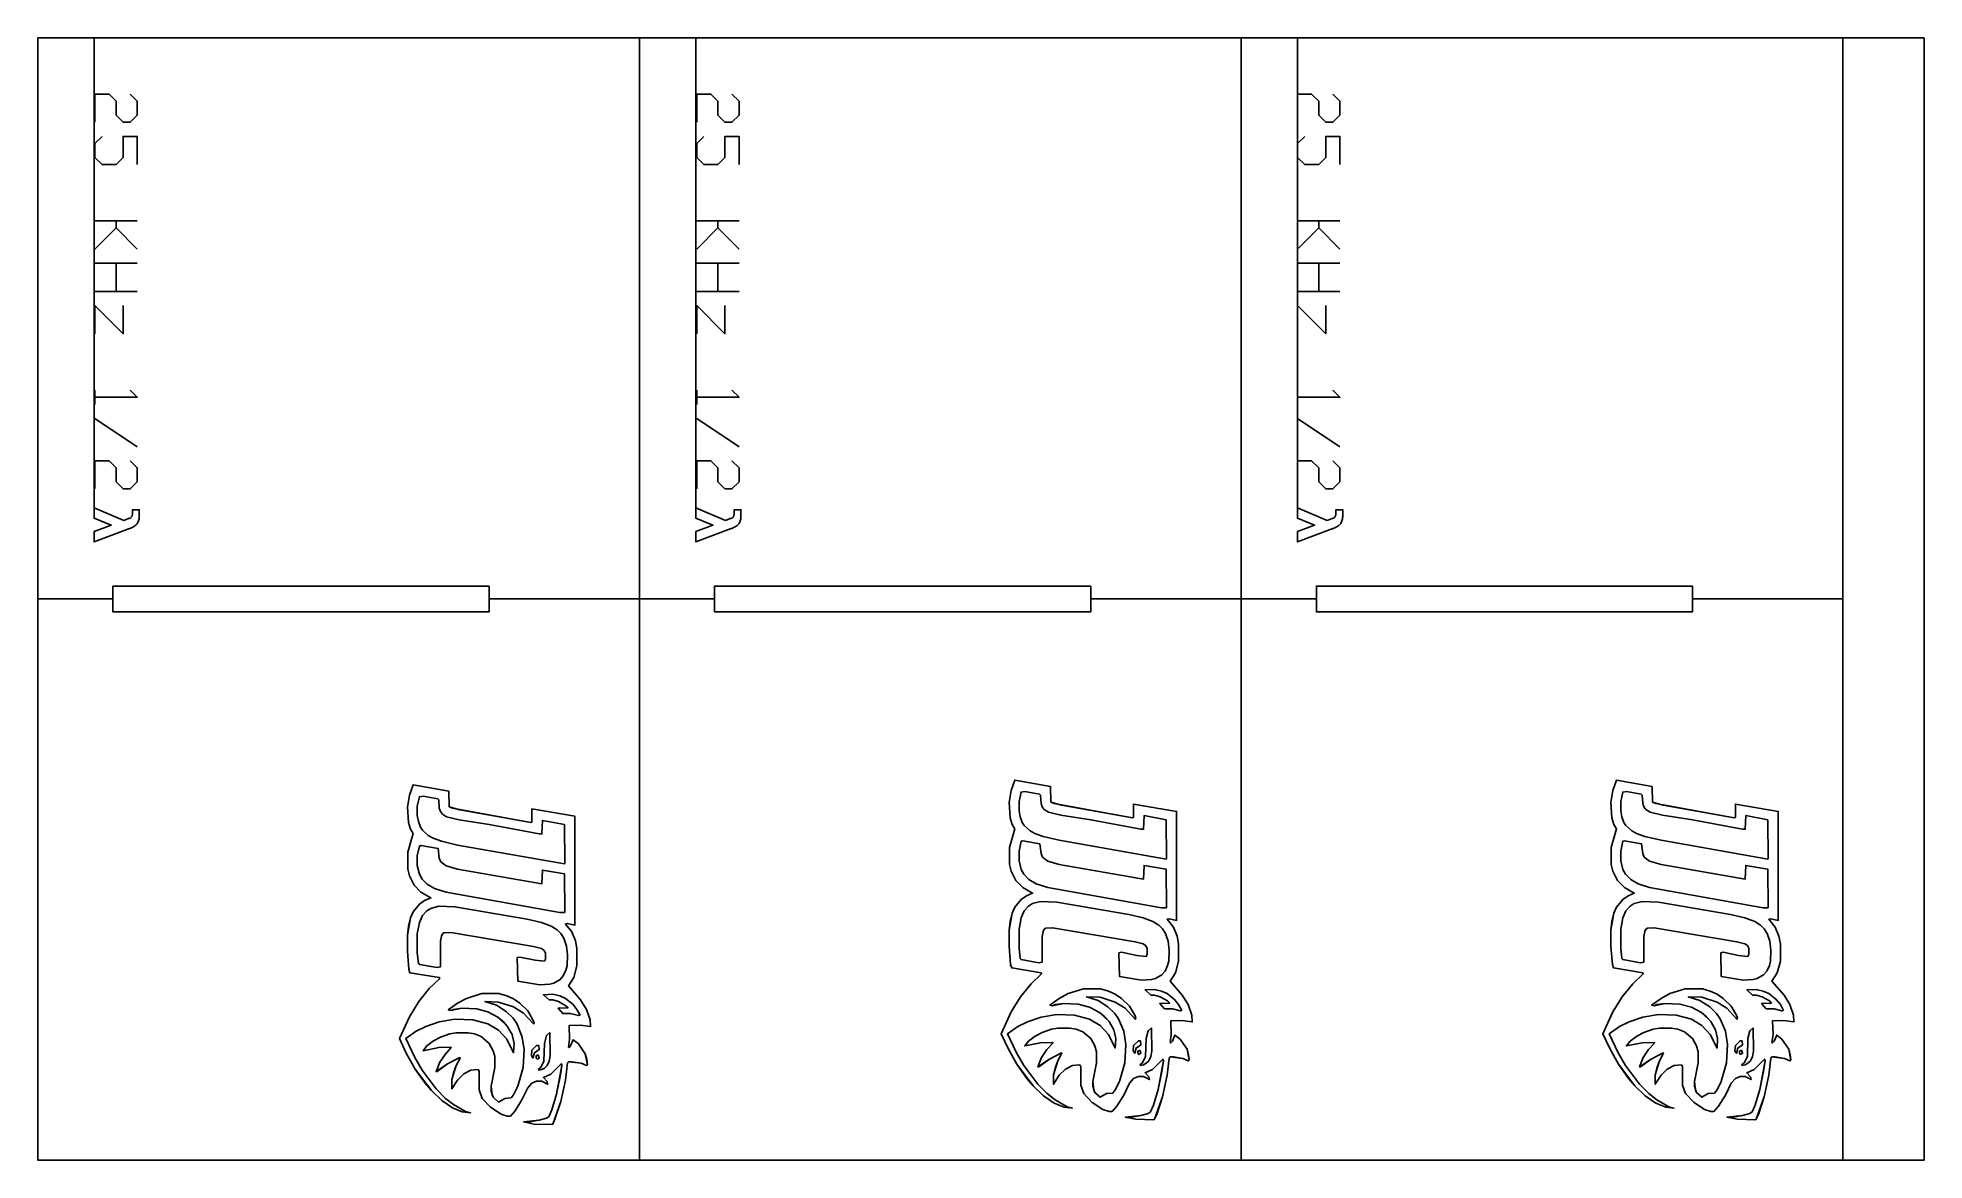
# Model space of a CAD drawing. Extents: x 0 to 502, y -298 to 0.
import ezdxf

# ---------------------------------------------------------------- set-up
doc = ezdxf.new("R2010")
doc.units = 0
for name, color, linetype in [('BOUNDS', 220, 'CONTINUOUS'), ('CONSTRUCTION_LINES', 30, 'CONTINUOUS'), ('CUT_1', 50, 'CONTINUOUS'), ('CUT_2', 10, 'CONTINUOUS'), ('SCAN', 90, 'CONTINUOUS')]:
    doc.layers.add(name, color=color, linetype=linetype)

msp = doc.modelspace()

# ---------------------------------------------------------------- linework, layer by layer
at = {"layer": 'BOUNDS'}
for p, q in [((0, 0), (0, -298.45)), ((0, 0), (501.65, 0)), ((501.65, -298.45), (501.65, 0)), ((0, -298.45), (501.65, -298.45))]:
    msp.add_line(p, q, dxfattribs=at)
at = {"layer": 'CONSTRUCTION_LINES'}
for p, q in [((0, 0), (0, 0)), ((0, 0), (15, 0)), ((15, 0), (15, -15)), ((160, 0), (175, 0)), ((175, 0), (175, -15)), ((320, 0), (335, 0)), ((335, 0), (335, -15)), ((15, -15), (15, -125)), ((175, -15), (175, -125)), ((335, -15), (335, -125)), ((0, -149.22), (20, -149.22)), ((160, -149.22), (160, -298.45)), ((160, -149.22), (180, -149.22)), ((320, -149.22), (340, -149.22))]:
    msp.add_line(p, q, dxfattribs=at)
at = {"layer": 'CONSTRUCTION_LINES', "color": 3}
for points in [[(24.61, -14.99), (26.46, -16.83), (26.46, -20.58), (24.61, -22.48), (22.71, -22.48), (20.87, -20.58), (20.87, -16.83), (18.96, -14.99), (15.22, -14.99), (15.22, -22.48)], [(184.59, -14.99), (186.5, -16.83), (186.5, -20.58), (184.59, -22.48), (182.75, -22.48), (180.85, -20.58), (180.85, -16.83), (179, -14.99), (175.25, -14.99), (175.25, -22.48)], [(344.4, -14.99), (346.25, -16.83), (346.25, -20.58), (344.4, -22.48), (342.5, -22.48), (340.65, -20.58), (340.65, -16.83), (338.75, -14.99), (335, -14.99), (335, -22.48)], [(17.12, -26.23), (15.22, -28.08), (15.22, -31.82), (17.12, -33.72), (20.87, -33.72), (22.71, -31.82), (22.71, -26.23), (26.46, -26.23), (26.46, -33.72)], [(177.1, -26.23), (175.25, -28.08), (175.25, -31.82), (177.1, -33.72), (180.85, -33.72), (182.75, -31.82), (182.75, -26.23), (186.5, -26.23), (186.5, -33.72)], [(336.91, -26.23), (335, -28.08), (335, -31.82), (336.91, -33.72), (340.65, -33.72), (342.5, -31.82), (342.5, -26.23), (346.25, -26.23), (346.25, -33.72)], [(15.22, -48.71), (26.46, -48.71)], [(26.46, -56.21), (20.87, -50.56), (20.87, -48.71)], [(175.25, -48.71), (186.5, -48.71)], [(186.5, -56.21), (180.85, -50.56), (180.85, -48.71)], [(335, -48.71), (346.25, -48.71)], [(346.25, -56.21), (340.65, -50.56), (340.65, -48.71)], [(20.87, -50.56), (15.22, -56.21)], [(180.85, -50.56), (175.25, -56.21)], [(340.65, -50.56), (335, -56.21)], [(15.22, -59.96), (26.46, -59.96)], [(20.87, -59.96), (20.87, -67.45)], [(175.25, -59.96), (186.5, -59.96)], [(180.85, -59.96), (180.85, -67.45)], [(335, -59.96), (346.25, -59.96)], [(340.65, -59.96), (340.65, -67.45)], [(26.46, -67.45), (15.22, -67.45)], [(186.5, -67.45), (175.25, -67.45)], [(346.25, -67.45), (335, -67.45)], [(22.71, -71.2), (22.71, -78.69), (15.22, -71.2), (15.22, -78.69)], [(182.75, -71.2), (182.75, -78.69), (175.25, -71.2), (175.25, -78.69)], [(342.5, -71.2), (342.5, -78.69), (335, -71.2), (335, -78.69)], [(24.61, -93.68), (26.46, -95.58), (15.22, -95.58)], [(15.22, -93.68), (15.22, -97.49)], [(184.59, -93.68), (186.5, -95.58), (175.25, -95.58)], [(175.25, -93.68), (175.25, -97.49)], [(344.4, -93.68), (346.25, -95.58), (335, -95.58)], [(335, -93.68), (335, -97.49)], [(15.22, -101.23), (26.46, -108.73)], [(175.25, -101.23), (186.5, -108.73)], [(335, -101.23), (346.25, -108.73)], [(24.61, -112.48), (26.46, -114.32), (26.46, -118.07), (24.61, -119.97), (22.71, -119.97), (20.87, -118.07), (20.87, -114.32), (18.96, -112.48), (15.22, -112.48), (15.22, -119.97)], [(184.59, -112.48), (186.5, -114.32), (186.5, -118.07), (184.59, -119.97), (182.75, -119.97), (180.85, -118.07), (180.85, -114.32), (179, -112.48), (175.25, -112.48), (175.25, -119.97)], [(344.4, -112.48), (346.25, -114.32), (346.25, -118.07), (344.4, -119.97), (342.5, -119.97), (340.65, -118.07), (340.65, -114.32), (338.75, -112.48), (335, -112.48), (335, -119.97)]]:
    msp.add_lwpolyline(points, dxfattribs=at)
at = {"layer": 'CUT_1'}
for points in [[(120, -145.79), (120, -152.65), (20, -152.65), (20, -145.79)], [(280, -145.79), (280, -152.65), (180, -152.65), (180, -145.79)], [(440, -145.79), (440, -152.65), (340, -152.65), (340, -145.79)]]:
    msp.add_lwpolyline(points, close=True, dxfattribs=at)
at = {"layer": 'CUT_2'}
for p, q in [((160, -298.45), (160, 0)), ((320, -298.45), (320, 0)), ((480, -298.45), (480, 0))]:
    msp.add_line(p, q, dxfattribs=at)
at = {"layer": 'SCAN'}
for p, q in [((20, -149.22), (0, -149.22)), ((180, -149.22), (120, -149.22)), ((340, -149.22), (280, -149.22)), ((480, -149.22), (440, -149.22))]:
    msp.add_line(p, q, dxfattribs=at)
for points in [[(22.87, -128.34), (24.16, -127.86), (24.3, -127.81), (24.55, -127.69), (24.71, -127.59), (24.8, -127.53), (24.88, -127.46), (24.94, -127.39), (24.97, -127.35), (25, -127.32), (25.04, -127.23), (25.08, -127.13), (25.12, -127.02), (25.14, -126.89), (25.17, -126.75), (25.18, -126.51), (25.19, -126.34), (25.19, -125.48), (27, -125.48), (27, -127.07), (27, -127.25), (26.98, -127.58), (26.94, -127.89), (26.89, -128.18), (26.81, -128.45), (26.72, -128.7), (26.61, -128.93), (26.48, -129.14), (26.41, -129.24), (26.33, -129.33), (26.15, -129.51), (25.95, -129.69), (25.73, -129.86), (25.48, -130.02), (25.21, -130.17), (24.91, -130.32), (24.58, -130.45), (24.41, -130.52), (15, -134.05), (15, -131.29), (19.54, -129.57), (15, -127.76), (15, -125)], [(182.87, -128.34), (184.16, -127.86), (184.3, -127.81), (184.55, -127.69), (184.71, -127.59), (184.8, -127.53), (184.88, -127.46), (184.94, -127.39), (184.97, -127.35), (185, -127.32), (185.04, -127.23), (185.08, -127.13), (185.12, -127.02), (185.14, -126.89), (185.17, -126.75), (185.18, -126.51), (185.19, -126.34), (185.19, -125.48), (187, -125.48), (187, -127.07), (187, -127.25), (186.98, -127.58), (186.94, -127.89), (186.89, -128.18), (186.81, -128.45), (186.72, -128.7), (186.61, -128.93), (186.48, -129.14), (186.41, -129.24), (186.33, -129.33), (186.15, -129.51), (185.95, -129.69), (185.73, -129.86), (185.48, -130.02), (185.21, -130.17), (184.91, -130.32), (184.58, -130.45), (184.41, -130.52), (175, -134.05), (175, -131.29), (179.54, -129.57), (175, -127.76), (175, -125)], [(342.87, -128.34), (344.16, -127.86), (344.3, -127.81), (344.55, -127.69), (344.71, -127.59), (344.8, -127.53), (344.88, -127.46), (344.94, -127.39), (344.97, -127.35), (345, -127.32), (345.04, -127.23), (345.08, -127.13), (345.12, -127.02), (345.14, -126.89), (345.17, -126.75), (345.18, -126.51), (345.19, -126.34), (345.19, -125.48), (347, -125.48), (347, -127.07), (347, -127.25), (346.98, -127.58), (346.94, -127.89), (346.89, -128.18), (346.81, -128.45), (346.72, -128.7), (346.61, -128.93), (346.48, -129.14), (346.41, -129.24), (346.33, -129.33), (346.15, -129.51), (345.95, -129.69), (345.73, -129.86), (345.48, -130.02), (345.21, -130.17), (344.91, -130.32), (344.58, -130.45), (344.41, -130.52), (335, -134.05), (335, -131.29), (339.54, -129.57), (335, -127.76), (335, -125)], [(136.7, -288.95), (136.98, -288.81), (139.07, -282.82), (140.32, -277.12), (140.88, -272.52), (141.16, -272.25), (144.5, -272.66), (145.89, -273.22), (146.17, -273.08), (145.61, -270.16), (143.8, -267.51), (142.41, -266.4), (141.71, -268.07), (141.29, -268.49), (141.16, -268.35), (141.43, -266.26), (141.29, -262.64), (144.22, -262.5), (147, -262.92), (146.86, -261.11), (145.89, -258.33), (144.36, -255.82), (141.16, -252.06), (142.55, -249.84), (143.38, -246.78), (143.38, -242.18), (142.96, -240.1), (141.99, -237.73), (140.32, -235.64), (140.88, -235.5), (142.83, -235.92), (142.83, -206.97), (131.41, -205.02), (131.41, -208.5), (131.13, -208.64), (112.21, -205.3), (109.42, -204.47), (109.28, -200.29), (99.82, -198.62), (98.84, -201.4), (98.29, -204.6), (98.57, -208.64), (99.12, -210.45), (99.82, -211.56), (98.43, -216.57), (98.43, -221.03), (98.84, -222.84), (100.1, -225.34), (101.91, -227.15), (104.55, -228.68), (102.88, -229.38), (101.49, -230.35), (99.82, -232.44), (99.12, -233.97), (98.29, -238.56), (98.29, -242.88), (98.71, -247.61), (98.98, -248.59), (106.78, -249.84), (106.92, -250.12), (104.13, -252.76), (101.35, -256.24), (98.84, -260.28), (96.2, -266.12), (98.01, -270.02), (100.38, -274.19), (104.69, -279.9), (107.47, -282.54), (110.26, -284.49), (112.9, -285.61), (115.13, -285.88), (113.74, -285.47), (110.54, -283.66), (108.45, -281.99), (105.94, -279.48), (102.19, -274.47), (100.24, -271.13), (97.87, -266.12), (100.65, -264.17), (103.16, -262.92), (106.78, -261.67), (110.95, -260.97), (115.69, -261.11), (119.72, -262.22), (122.51, -263.89), (124.73, -266.26), (126.54, -269.88), (126.68, -267.37), (126.12, -265.01), (124.87, -262.78), (122.37, -260.42), (119.72, -259.02), (116.66, -258.19), (112.76, -258.05), (109.84, -258.61), (109.14, -258.47), (111.65, -256.66), (114.02, -255.4), (118.05, -254.15), (122.64, -254.15), (124.73, -254.71), (126.54, -255.54), (128.21, -256.66), (130.3, -258.75), (131.69, -261.11), (131.97, -261.95), (131.83, -262.22), (129.19, -259.3), (126.54, -257.63), (122.51, -256.38), (118.89, -256.24), (121.95, -257.21), (124.59, -258.88), (126.4, -260.69), (127.38, -262.09), (128.77, -265.43), (129.32, -268.91), (129.05, -273.78), (127.65, -278.79), (126.54, -281.01), (125.85, -281.85), (124.18, -281.99), (122.51, -282.96), (121.11, -281.71), (120.84, -281.15), (120.56, -278.79), (121.53, -273.78), (121.53, -270.85), (121.11, -269.32), (120, -267.37), (117.91, -265.56), (116.1, -264.87), (114.43, -264.59), (111.23, -264.59), (109.56, -264.87), (107.06, -265.7), (105.25, -266.68), (103.44, -268.07), (102.46, -269.32), (106.64, -268.49), (109.84, -268.35), (109.98, -268.49), (108.31, -270.3), (106.92, -272.38), (105.94, -274.89), (109, -272.8), (112.21, -271.13), (112.35, -271.27), (111.23, -273.22), (110.12, -276.98), (110.12, -279.48), (111.65, -277.12), (113.32, -275.45), (115.13, -274.47), (117.08, -274.33), (117.36, -274.75), (117.36, -279.76), (118.19, -281.99), (120.42, -284.35), (123.2, -286.16), (124.87, -286.72), (125.71, -286.72), (126.96, -285.33), (128.77, -282.41), (130.3, -279.2), (131.41, -277.95), (132.67, -277.39), (134.06, -277.39), (135.59, -278.23), (135.45, -277.53), (134.47, -276.42), (136.42, -275.59), (139.21, -272.8), (139.35, -273.22), (137.95, -280.87), (136.7, -285.05), (135.87, -286.86), (135.31, -287.28), (133.36, -287.83), (129.19, -288.25), (131.97, -288.81)], [(136.7, -288.95), (136.98, -288.81), (137.54, -287.55), (139.07, -282.82), (140.32, -277.12), (140.88, -272.52), (141.16, -272.25), (141.99, -272.25), (144.5, -272.66), (145.89, -273.22), (146.17, -273.08), (146.03, -271.55), (145.61, -270.16), (143.8, -267.51), (142.41, -266.4), (141.71, -268.07), (141.29, -268.49), (141.16, -268.35), (141.43, -266.26), (141.29, -262.64), (144.22, -262.5), (147, -262.92), (146.86, -261.11), (145.89, -258.33), (144.36, -255.82), (141.16, -252.06), (142.55, -249.84), (143.38, -246.78), (143.38, -242.18), (142.96, -240.1), (141.99, -237.73), (140.32, -235.64), (140.88, -235.5), (142.83, -235.92), (142.83, -206.97), (131.41, -205.02), (131.41, -208.5), (131.13, -208.64), (110.26, -204.88), (109.42, -204.47), (109.28, -200.29), (99.82, -198.62), (98.84, -201.4), (98.29, -204.6), (98.57, -208.64), (99.12, -210.45), (99.82, -211.56), (98.43, -216.57), (98.43, -221.03), (98.84, -222.84), (100.1, -225.34), (101.91, -227.15), (104.55, -228.68), (102.88, -229.38), (101.49, -230.35), (99.82, -232.44), (99.12, -233.97), (98.57, -236.2), (98.29, -238.56), (98.29, -242.88), (98.71, -247.61), (98.98, -248.59), (106.78, -249.84), (106.92, -250.12), (104.13, -252.76), (101.35, -256.24), (98.84, -260.28), (96.2, -266.12), (98.01, -270.02), (100.38, -274.19), (103.02, -277.95), (104.69, -279.9), (107.47, -282.54), (110.26, -284.49), (112.9, -285.61), (115.13, -285.88), (113.74, -285.47), (110.54, -283.66), (108.45, -281.99), (105.94, -279.48), (102.19, -274.47), (100.24, -271.13), (97.87, -266.12), (100.65, -264.17), (103.16, -262.92), (106.78, -261.67), (110.95, -260.97), (115.69, -261.11), (119.72, -262.22), (122.51, -263.89), (124.73, -266.26), (126.54, -269.88), (126.68, -267.37), (126.12, -265.01), (124.87, -262.78), (123.76, -261.53), (122.37, -260.42), (119.72, -259.02), (116.66, -258.19), (112.76, -258.05), (110.54, -258.33), (109.84, -258.61), (109.14, -258.47), (111.65, -256.66), (114.02, -255.4), (118.05, -254.15), (122.64, -254.15), (124.73, -254.71), (126.54, -255.54), (128.21, -256.66), (130.3, -258.75), (131.69, -261.11), (131.97, -261.95), (131.83, -262.22), (129.19, -259.3), (126.54, -257.63), (122.51, -256.38), (118.89, -256.24), (121.95, -257.21), (124.59, -258.88), (126.4, -260.69), (127.38, -262.09), (128.77, -265.43), (129.32, -268.91), (129.05, -273.78), (127.65, -278.79), (126.54, -281.01), (125.85, -281.85), (124.18, -281.99), (122.51, -282.96), (121.11, -281.71), (120.56, -280.04), (120.56, -278.79), (121.53, -273.78), (121.53, -270.85), (121.11, -269.32), (120, -267.37), (117.91, -265.56), (116.1, -264.87), (114.43, -264.59), (111.23, -264.59), (109.56, -264.87), (107.06, -265.7), (105.25, -266.68), (103.44, -268.07), (102.46, -269.32), (106.64, -268.49), (109.84, -268.35), (109.98, -268.49), (108.31, -270.3), (106.92, -272.38), (105.94, -274.89), (106.22, -274.89), (109, -272.8), (112.21, -271.13), (112.35, -271.27), (111.23, -273.22), (110.54, -275.17), (110.12, -276.98), (110.12, -279.48), (111.65, -277.12), (113.32, -275.45), (115.13, -274.47), (117.08, -274.33), (117.36, -274.75), (117.36, -279.76), (118.19, -281.99), (120.42, -284.35), (123.2, -286.16), (124.87, -286.72), (125.71, -286.72), (126.96, -285.33), (128.77, -282.41), (130.3, -279.2), (131.41, -277.95), (132.67, -277.39), (134.06, -277.39), (135.59, -278.23), (135.45, -277.53), (134.47, -276.42), (136.42, -275.59), (139.21, -272.8), (139.35, -273.22), (138.93, -276.14), (137.95, -280.87), (136.7, -285.05), (135.87, -286.86), (135.31, -287.28), (133.36, -287.83), (130.86, -288.25), (129.19, -288.25), (131.97, -288.81)], [(296.7, -287.69), (296.98, -287.55), (299.07, -281.57), (300.32, -275.86), (300.88, -271.27), (301.16, -270.99), (304.5, -271.41), (305.89, -271.97), (306.17, -271.83), (305.61, -268.91), (303.8, -266.26), (302.41, -265.15), (301.71, -266.82), (301.29, -267.23), (301.16, -267.1), (301.43, -265.01), (301.29, -261.39), (304.22, -261.25), (307, -261.67), (306.86, -259.86), (305.89, -257.07), (304.36, -254.57), (301.16, -250.81), (302.55, -248.59), (303.38, -245.52), (303.38, -240.93), (302.96, -238.84), (301.99, -236.48), (300.32, -234.39), (300.88, -234.25), (302.83, -234.67), (302.83, -205.72), (291.41, -203.77), (291.41, -207.25), (291.13, -207.39), (272.21, -204.05), (269.42, -203.21), (269.28, -199.04), (259.82, -197.37), (258.84, -200.15), (258.29, -203.35), (258.57, -207.39), (259.12, -209.2), (259.82, -210.31), (258.43, -215.32), (258.43, -219.78), (258.84, -221.58), (260.1, -224.09), (261.91, -225.9), (264.55, -227.43), (262.88, -228.13), (261.49, -229.1), (259.82, -231.19), (259.12, -232.72), (258.29, -237.31), (258.29, -241.63), (258.71, -246.36), (258.98, -247.33), (266.78, -248.59), (266.92, -248.86), (264.13, -251.51), (261.35, -254.99), (258.84, -259.02), (256.2, -264.87), (258.01, -268.77), (260.38, -272.94), (264.69, -278.65), (267.47, -281.29), (270.26, -283.24), (272.9, -284.35), (275.13, -284.63), (273.74, -284.21), (270.54, -282.41), (268.45, -280.74), (265.94, -278.23), (262.19, -273.22), (260.24, -269.88), (257.87, -264.87), (260.65, -262.92), (263.16, -261.67), (266.78, -260.42), (270.95, -259.72), (275.69, -259.86), (279.72, -260.97), (282.51, -262.64), (284.73, -265.01), (286.54, -268.63), (286.68, -266.12), (286.12, -263.76), (284.87, -261.53), (282.37, -259.16), (279.72, -257.77), (276.66, -256.94), (272.76, -256.8), (269.84, -257.35), (269.14, -257.21), (271.65, -255.4), (274.02, -254.15), (278.05, -252.9), (282.64, -252.9), (284.73, -253.46), (286.54, -254.29), (288.21, -255.4), (290.3, -257.49), (291.69, -259.86), (291.97, -260.69), (291.83, -260.97), (289.19, -258.05), (286.54, -256.38), (282.51, -255.13), (278.89, -254.99), (281.95, -255.96), (284.59, -257.63), (286.4, -259.44), (287.38, -260.83), (288.77, -264.17), (289.32, -267.65), (289.05, -272.52), (287.65, -277.53), (286.54, -279.76), (285.85, -280.6), (284.18, -280.74), (282.51, -281.71), (281.11, -280.46), (280.84, -279.9), (280.56, -277.53), (281.53, -272.52), (281.53, -269.6), (281.11, -268.07), (280, -266.12), (277.91, -264.31), (276.1, -263.62), (274.43, -263.34), (271.23, -263.34), (269.56, -263.62), (267.06, -264.45), (265.25, -265.43), (263.44, -266.82), (262.46, -268.07), (266.64, -267.23), (269.84, -267.1), (269.98, -267.23), (268.31, -269.04), (266.92, -271.13), (265.94, -273.64), (269, -271.55), (272.21, -269.88), (272.35, -270.02), (271.23, -271.97), (270.12, -275.72), (270.12, -278.23), (271.65, -275.86), (273.32, -274.19), (275.13, -273.22), (277.08, -273.08), (277.36, -273.5), (277.36, -278.51), (278.19, -280.74), (280.42, -283.1), (283.2, -284.91), (284.87, -285.47), (285.71, -285.47), (286.96, -284.08), (288.77, -281.15), (290.3, -277.95), (291.41, -276.7), (292.67, -276.14), (294.06, -276.14), (295.59, -276.98), (295.45, -276.28), (294.47, -275.17), (296.42, -274.33), (299.21, -271.55), (299.35, -271.97), (297.95, -279.62), (296.7, -283.8), (295.87, -285.61), (295.31, -286.02), (293.36, -286.58), (289.19, -287), (291.97, -287.55)], [(296.7, -287.69), (296.98, -287.55), (297.54, -286.3), (299.07, -281.57), (300.32, -275.86), (300.88, -271.27), (301.16, -270.99), (301.99, -270.99), (304.5, -271.41), (305.89, -271.97), (306.17, -271.83), (306.03, -270.3), (305.61, -268.91), (303.8, -266.26), (302.41, -265.15), (301.71, -266.82), (301.29, -267.23), (301.16, -267.1), (301.43, -265.01), (301.29, -261.39), (304.22, -261.25), (307, -261.67), (306.86, -259.86), (305.89, -257.07), (304.36, -254.57), (301.16, -250.81), (302.55, -248.59), (303.38, -245.52), (303.38, -240.93), (302.96, -238.84), (301.99, -236.48), (300.32, -234.39), (300.88, -234.25), (302.83, -234.67), (302.83, -205.72), (291.41, -203.77), (291.41, -207.25), (291.13, -207.39), (270.26, -203.63), (269.42, -203.21), (269.28, -199.04), (259.82, -197.37), (258.84, -200.15), (258.29, -203.35), (258.57, -207.39), (259.12, -209.2), (259.82, -210.31), (258.43, -215.32), (258.43, -219.78), (258.84, -221.58), (260.1, -224.09), (261.91, -225.9), (264.55, -227.43), (262.88, -228.13), (261.49, -229.1), (259.82, -231.19), (259.12, -232.72), (258.57, -234.95), (258.29, -237.31), (258.29, -241.63), (258.71, -246.36), (258.98, -247.33), (266.78, -248.59), (266.92, -248.86), (264.13, -251.51), (261.35, -254.99), (258.84, -259.02), (256.2, -264.87), (258.01, -268.77), (260.38, -272.94), (263.02, -276.7), (264.69, -278.65), (267.47, -281.29), (270.26, -283.24), (272.9, -284.35), (275.13, -284.63), (273.74, -284.21), (270.54, -282.41), (268.45, -280.74), (265.94, -278.23), (262.19, -273.22), (260.24, -269.88), (257.87, -264.87), (260.65, -262.92), (263.16, -261.67), (266.78, -260.42), (270.95, -259.72), (275.69, -259.86), (279.72, -260.97), (282.51, -262.64), (284.73, -265.01), (286.54, -268.63), (286.68, -266.12), (286.12, -263.76), (284.87, -261.53), (283.76, -260.28), (282.37, -259.16), (279.72, -257.77), (276.66, -256.94), (272.76, -256.8), (270.54, -257.07), (269.84, -257.35), (269.14, -257.21), (271.65, -255.4), (274.02, -254.15), (278.05, -252.9), (282.64, -252.9), (284.73, -253.46), (286.54, -254.29), (288.21, -255.4), (290.3, -257.49), (291.69, -259.86), (291.97, -260.69), (291.83, -260.97), (289.19, -258.05), (286.54, -256.38), (282.51, -255.13), (278.89, -254.99), (281.95, -255.96), (284.59, -257.63), (286.4, -259.44), (287.38, -260.83), (288.77, -264.17), (289.32, -267.65), (289.05, -272.52), (287.65, -277.53), (286.54, -279.76), (285.85, -280.6), (284.18, -280.74), (282.51, -281.71), (281.11, -280.46), (280.56, -278.79), (280.56, -277.53), (281.53, -272.52), (281.53, -269.6), (281.11, -268.07), (280, -266.12), (277.91, -264.31), (276.1, -263.62), (274.43, -263.34), (271.23, -263.34), (269.56, -263.62), (267.06, -264.45), (265.25, -265.43), (263.44, -266.82), (262.46, -268.07), (266.64, -267.23), (269.84, -267.1), (269.98, -267.23), (268.31, -269.04), (266.92, -271.13), (265.94, -273.64), (266.22, -273.64), (269, -271.55), (272.21, -269.88), (272.35, -270.02), (271.23, -271.97), (270.54, -273.92), (270.12, -275.72), (270.12, -278.23), (271.65, -275.86), (273.32, -274.19), (275.13, -273.22), (277.08, -273.08), (277.36, -273.5), (277.36, -278.51), (278.19, -280.74), (280.42, -283.1), (283.2, -284.91), (284.87, -285.47), (285.71, -285.47), (286.96, -284.08), (288.77, -281.15), (290.3, -277.95), (291.41, -276.7), (292.67, -276.14), (294.06, -276.14), (295.59, -276.98), (295.45, -276.28), (294.47, -275.17), (296.42, -274.33), (299.21, -271.55), (299.35, -271.97), (298.93, -274.89), (297.95, -279.62), (296.7, -283.8), (295.87, -285.61), (295.31, -286.02), (293.36, -286.58), (290.86, -287), (289.19, -287), (291.97, -287.55)], [(300.18, -218.24), (300.04, -218.38), (271.65, -213.37), (267.33, -212.4), (265.11, -211.56), (263.86, -210.87), (262.32, -209.48), (261.77, -208.64), (261.21, -207.11), (260.93, -205.58), (260.93, -203.07), (261.49, -200.57), (262.46, -200.43), (266.36, -201.13), (266.64, -201.4), (266.78, -203.63), (267.06, -204.47), (267.61, -205.16), (268.73, -205.86), (272.07, -206.69), (280, -207.95), (293.36, -210.45), (294.06, -210.45), (294.2, -206.83), (300.04, -207.95)], [(456.7, -287.69), (456.98, -287.55), (459.07, -281.57), (460.32, -275.86), (460.88, -271.27), (461.16, -270.99), (464.5, -271.41), (465.89, -271.97), (466.17, -271.83), (465.61, -268.91), (463.8, -266.26), (462.41, -265.15), (461.71, -266.82), (461.29, -267.23), (461.16, -267.1), (461.43, -265.01), (461.29, -261.39), (464.22, -261.25), (467, -261.67), (466.86, -259.86), (465.89, -257.07), (464.36, -254.57), (461.16, -250.81), (462.55, -248.59), (463.38, -245.52), (463.38, -240.93), (462.96, -238.84), (461.99, -236.48), (460.32, -234.39), (460.88, -234.25), (462.83, -234.67), (462.83, -205.72), (451.41, -203.77), (451.41, -207.25), (451.13, -207.39), (432.21, -204.05), (429.42, -203.21), (429.28, -199.04), (419.82, -197.37), (418.84, -200.15), (418.29, -203.35), (418.57, -207.39), (419.12, -209.2), (419.82, -210.31), (418.43, -215.32), (418.43, -219.78), (418.84, -221.58), (420.1, -224.09), (421.91, -225.9), (424.55, -227.43), (422.88, -228.13), (421.49, -229.1), (419.82, -231.19), (419.12, -232.72), (418.29, -237.31), (418.29, -241.63), (418.71, -246.36), (418.98, -247.33), (426.78, -248.59), (426.92, -248.86), (424.13, -251.51), (421.35, -254.99), (418.84, -259.02), (416.2, -264.87), (418.01, -268.77), (420.38, -272.94), (424.69, -278.65), (427.47, -281.29), (430.26, -283.24), (432.9, -284.35), (435.13, -284.63), (433.74, -284.21), (430.54, -282.41), (428.45, -280.74), (425.94, -278.23), (422.19, -273.22), (420.24, -269.88), (417.87, -264.87), (420.65, -262.92), (423.16, -261.67), (426.78, -260.42), (430.95, -259.72), (435.69, -259.86), (439.72, -260.97), (442.51, -262.64), (444.73, -265.01), (446.54, -268.63), (446.68, -266.12), (446.12, -263.76), (444.87, -261.53), (442.37, -259.16), (439.72, -257.77), (436.66, -256.94), (432.76, -256.8), (429.84, -257.35), (429.14, -257.21), (431.65, -255.4), (434.02, -254.15), (438.05, -252.9), (442.64, -252.9), (444.73, -253.46), (446.54, -254.29), (448.21, -255.4), (450.3, -257.49), (451.69, -259.86), (451.97, -260.69), (451.83, -260.97), (449.19, -258.05), (446.54, -256.38), (442.51, -255.13), (438.89, -254.99), (441.95, -255.96), (444.59, -257.63), (446.4, -259.44), (447.38, -260.83), (448.77, -264.17), (449.32, -267.65), (449.05, -272.52), (447.65, -277.53), (446.54, -279.76), (445.85, -280.6), (444.18, -280.74), (442.51, -281.71), (441.11, -280.46), (440.84, -279.9), (440.56, -277.53), (441.53, -272.52), (441.53, -269.6), (441.11, -268.07), (440, -266.12), (437.91, -264.31), (436.1, -263.62), (434.43, -263.34), (431.23, -263.34), (429.56, -263.62), (427.06, -264.45), (425.25, -265.43), (423.44, -266.82), (422.46, -268.07), (426.64, -267.23), (429.84, -267.1), (429.98, -267.23), (428.31, -269.04), (426.92, -271.13), (425.94, -273.64), (429, -271.55), (432.21, -269.88), (432.35, -270.02), (431.23, -271.97), (430.12, -275.72), (430.12, -278.23), (431.65, -275.86), (433.32, -274.19), (435.13, -273.22), (437.08, -273.08), (437.36, -273.5), (437.36, -278.51), (438.19, -280.74), (440.42, -283.1), (443.2, -284.91), (444.87, -285.47), (445.71, -285.47), (446.96, -284.08), (448.77, -281.15), (450.3, -277.95), (451.41, -276.7), (452.67, -276.14), (454.06, -276.14), (455.59, -276.98), (455.45, -276.28), (454.47, -275.17), (456.42, -274.33), (459.21, -271.55), (459.35, -271.97), (457.95, -279.62), (456.7, -283.8), (455.87, -285.61), (455.31, -286.02), (453.36, -286.58), (449.19, -287), (451.97, -287.55)], [(456.7, -287.69), (456.98, -287.55), (457.54, -286.3), (459.07, -281.57), (460.32, -275.86), (460.88, -271.27), (461.16, -270.99), (461.99, -270.99), (464.5, -271.41), (465.89, -271.97), (466.17, -271.83), (466.03, -270.3), (465.61, -268.91), (463.8, -266.26), (462.41, -265.15), (461.71, -266.82), (461.29, -267.23), (461.16, -267.1), (461.43, -265.01), (461.29, -261.39), (464.22, -261.25), (467, -261.67), (466.86, -259.86), (465.89, -257.07), (464.36, -254.57), (461.16, -250.81), (462.55, -248.59), (463.38, -245.52), (463.38, -240.93), (462.96, -238.84), (461.99, -236.48), (460.32, -234.39), (460.88, -234.25), (462.83, -234.67), (462.83, -205.72), (451.41, -203.77), (451.41, -207.25), (451.13, -207.39), (430.26, -203.63), (429.42, -203.21), (429.28, -199.04), (419.82, -197.37), (418.84, -200.15), (418.29, -203.35), (418.57, -207.39), (419.12, -209.2), (419.82, -210.31), (418.43, -215.32), (418.43, -219.78), (418.84, -221.58), (420.1, -224.09), (421.91, -225.9), (424.55, -227.43), (422.88, -228.13), (421.49, -229.1), (419.82, -231.19), (419.12, -232.72), (418.57, -234.95), (418.29, -237.31), (418.29, -241.63), (418.71, -246.36), (418.98, -247.33), (426.78, -248.59), (426.92, -248.86), (424.13, -251.51), (421.35, -254.99), (418.84, -259.02), (416.2, -264.87), (418.01, -268.77), (420.38, -272.94), (423.02, -276.7), (424.69, -278.65), (427.47, -281.29), (430.26, -283.24), (432.9, -284.35), (435.13, -284.63), (433.74, -284.21), (430.54, -282.41), (428.45, -280.74), (425.94, -278.23), (422.19, -273.22), (420.24, -269.88), (417.87, -264.87), (420.65, -262.92), (423.16, -261.67), (426.78, -260.42), (430.95, -259.72), (435.69, -259.86), (439.72, -260.97), (442.51, -262.64), (444.73, -265.01), (446.54, -268.63), (446.68, -266.12), (446.12, -263.76), (444.87, -261.53), (443.76, -260.28), (442.37, -259.16), (439.72, -257.77), (436.66, -256.94), (432.76, -256.8), (430.54, -257.07), (429.84, -257.35), (429.14, -257.21), (431.65, -255.4), (434.02, -254.15), (438.05, -252.9), (442.64, -252.9), (444.73, -253.46), (446.54, -254.29), (448.21, -255.4), (450.3, -257.49), (451.69, -259.86), (451.97, -260.69), (451.83, -260.97), (449.19, -258.05), (446.54, -256.38), (442.51, -255.13), (438.89, -254.99), (441.95, -255.96), (444.59, -257.63), (446.4, -259.44), (447.38, -260.83), (448.77, -264.17), (449.32, -267.65), (449.05, -272.52), (447.65, -277.53), (446.54, -279.76), (445.85, -280.6), (444.18, -280.74), (442.51, -281.71), (441.11, -280.46), (440.56, -278.79), (440.56, -277.53), (441.53, -272.52), (441.53, -269.6), (441.11, -268.07), (440, -266.12), (437.91, -264.31), (436.1, -263.62), (434.43, -263.34), (431.23, -263.34), (429.56, -263.62), (427.06, -264.45), (425.25, -265.43), (423.44, -266.82), (422.46, -268.07), (426.64, -267.23), (429.84, -267.1), (429.98, -267.23), (428.31, -269.04), (426.92, -271.13), (425.94, -273.64), (426.22, -273.64), (429, -271.55), (432.21, -269.88), (432.35, -270.02), (431.23, -271.97), (430.54, -273.92), (430.12, -275.72), (430.12, -278.23), (431.65, -275.86), (433.32, -274.19), (435.13, -273.22), (437.08, -273.08), (437.36, -273.5), (437.36, -278.51), (438.19, -280.74), (440.42, -283.1), (443.2, -284.91), (444.87, -285.47), (445.71, -285.47), (446.96, -284.08), (448.77, -281.15), (450.3, -277.95), (451.41, -276.7), (452.67, -276.14), (454.06, -276.14), (455.59, -276.98), (455.45, -276.28), (454.47, -275.17), (456.42, -274.33), (459.21, -271.55), (459.35, -271.97), (458.93, -274.89), (457.95, -279.62), (456.7, -283.8), (455.87, -285.61), (455.31, -286.02), (453.36, -286.58), (450.86, -287), (449.19, -287), (451.97, -287.55)], [(460.18, -218.24), (460.04, -218.38), (431.65, -213.37), (427.33, -212.4), (425.11, -211.56), (423.86, -210.87), (422.32, -209.48), (421.77, -208.64), (421.21, -207.11), (420.93, -205.58), (420.93, -203.07), (421.49, -200.57), (422.46, -200.43), (426.36, -201.13), (426.64, -201.4), (426.78, -203.63), (427.06, -204.47), (427.61, -205.16), (428.73, -205.86), (432.07, -206.69), (440, -207.95), (453.36, -210.45), (454.06, -210.45), (454.2, -206.83), (460.04, -207.95)], [(140.18, -219.5), (140.04, -219.64), (111.65, -214.63), (107.33, -213.65), (105.11, -212.82), (103.86, -212.12), (102.32, -210.73), (101.77, -209.89), (101.21, -208.36), (100.93, -206.83), (100.93, -204.33), (101.49, -201.82), (102.46, -201.68), (106.36, -202.38), (106.64, -202.66), (106.78, -204.88), (107.06, -205.72), (107.61, -206.41), (108.73, -207.11), (112.07, -207.95), (120, -209.2), (133.36, -211.7), (134.06, -211.7), (134.2, -208.08), (140.04, -209.2)], [(140.18, -232.58), (138.79, -232.58), (108.59, -227.15), (105.53, -226.18), (103.58, -225.06), (102.19, -223.67), (101.49, -222.42), (100.93, -220.05), (100.93, -217.55), (101.49, -214.9), (101.91, -214.76), (106.5, -215.6), (106.78, -218.1), (107.2, -219.08), (108.59, -220.19), (111.65, -221.03), (134.06, -224.92), (134.2, -221.31), (140.04, -222.28)], [(300.18, -231.33), (298.79, -231.33), (268.59, -225.9), (265.53, -224.92), (263.58, -223.81), (262.19, -222.42), (261.49, -221.17), (260.93, -218.8), (260.93, -216.3), (261.49, -213.65), (261.91, -213.51), (266.5, -214.35), (266.78, -216.85), (267.2, -217.83), (268.59, -218.94), (271.65, -219.78), (294.06, -223.67), (294.2, -220.05), (300.04, -221.03)], [(460.18, -231.33), (458.79, -231.33), (428.59, -225.9), (425.53, -224.92), (423.58, -223.81), (422.19, -222.42), (421.49, -221.17), (420.93, -218.8), (420.93, -216.3), (421.49, -213.65), (421.91, -213.51), (426.5, -214.35), (426.78, -216.85), (427.2, -217.83), (428.59, -218.94), (431.65, -219.78), (454.06, -223.67), (454.2, -220.05), (460.04, -221.03)], [(300.46, -246.64), (299.76, -248.17), (298.93, -249.14), (297.26, -250.12), (296.14, -250.39), (293.5, -250.53), (287.65, -249.56), (287.52, -243.3), (288.21, -243.16), (292.25, -243.99), (294.75, -244.27), (295.03, -243.71), (295.03, -242.04), (294.61, -241.35), (293.92, -240.93), (291.83, -240.37), (269.84, -236.62), (268.03, -236.75), (267.61, -237.03), (267.33, -237.59), (267.06, -238.98), (267.06, -245.8), (266.22, -245.94), (261.49, -245.11), (261.21, -244.83), (260.93, -242.04), (260.93, -237.03), (261.49, -233.97), (262.32, -232.16), (263.44, -230.91), (264.55, -230.21), (266.64, -229.66), (270.95, -229.8), (290.16, -233.14), (293.92, -233.97), (296.56, -234.95), (298.09, -235.92), (299.07, -236.89), (299.9, -238.15), (300.6, -240.23), (300.88, -242.6), (300.74, -245.52)], [(460.46, -246.64), (459.76, -248.17), (458.93, -249.14), (457.26, -250.12), (456.14, -250.39), (453.5, -250.53), (447.65, -249.56), (447.52, -243.3), (448.21, -243.16), (452.25, -243.99), (454.75, -244.27), (455.03, -243.71), (455.03, -242.04), (454.61, -241.35), (453.92, -240.93), (451.83, -240.37), (429.84, -236.62), (428.03, -236.75), (427.61, -237.03), (427.33, -237.59), (427.06, -238.98), (427.06, -245.8), (426.22, -245.94), (421.49, -245.11), (421.21, -244.83), (420.93, -242.04), (420.93, -237.03), (421.49, -233.97), (422.32, -232.16), (423.44, -230.91), (424.55, -230.21), (426.64, -229.66), (430.95, -229.8), (450.16, -233.14), (453.92, -233.97), (456.56, -234.95), (458.09, -235.92), (459.07, -236.89), (459.9, -238.15), (460.6, -240.23), (460.88, -242.6), (460.74, -245.52)], [(140.46, -247.89), (139.76, -249.42), (138.93, -250.39), (137.26, -251.37), (136.14, -251.65), (133.5, -251.79), (127.65, -250.81), (127.52, -244.55), (128.21, -244.41), (132.25, -245.24), (134.75, -245.52), (135.03, -244.97), (135.03, -243.3), (134.61, -242.6), (133.92, -242.18), (131.83, -241.63), (109.84, -237.87), (108.03, -238.01), (107.61, -238.29), (107.33, -238.84), (107.06, -240.23), (107.06, -247.05), (106.22, -247.19), (101.49, -246.36), (101.21, -246.08), (100.93, -243.3), (100.93, -238.29), (101.49, -235.22), (102.32, -233.41), (103.44, -232.16), (104.55, -231.47), (106.64, -230.91), (110.95, -231.05), (130.16, -234.39), (133.92, -235.22), (136.56, -236.2), (138.09, -237.17), (139.07, -238.15), (139.9, -239.4), (140.6, -241.49), (140.88, -243.85), (140.74, -246.78)], [(144.22, -259.86), (143.8, -260), (141.71, -259.44), (139.62, -259.44), (138.37, -258.05), (141.02, -257.91), (140.46, -257.35), (138.51, -256.24), (136.98, -255.82), (136.01, -255.82), (134.47, -254.43), (136.98, -254.29), (138.79, -254.71), (140.32, -255.4), (142.27, -256.94), (143.38, -258.33)], [(304.22, -258.61), (303.8, -258.75), (301.71, -258.19), (299.62, -258.19), (298.37, -256.8), (301.02, -256.66), (300.46, -256.1), (298.51, -254.99), (296.98, -254.57), (296.01, -254.57), (294.47, -253.18), (296.98, -253.04), (298.79, -253.46), (300.32, -254.15), (302.27, -255.68), (303.38, -257.07)], [(464.22, -258.61), (463.8, -258.75), (461.71, -258.19), (459.62, -258.19), (458.37, -256.8), (461.02, -256.66), (460.46, -256.1), (458.51, -254.99), (456.98, -254.57), (456.01, -254.57), (454.47, -253.18), (456.98, -253.04), (458.79, -253.46), (460.32, -254.15), (462.27, -255.68), (463.38, -257.07)], [(136.14, -264.45), (136.28, -270.71), (136.01, -272.11), (135.45, -273.22), (134.75, -273.92), (134.06, -274.33), (133.22, -274.47), (133.08, -274.33), (133.78, -273.78), (134.61, -272.11), (134.75, -267.37), (135.31, -265.29)], [(296.14, -263.2), (296.28, -269.46), (296.01, -270.85), (295.45, -271.97), (294.75, -272.66), (294.06, -273.08), (293.22, -273.22), (293.08, -273.08), (293.78, -272.52), (294.61, -270.85), (294.75, -266.12), (295.31, -264.03)], [(456.14, -263.2), (456.28, -269.46), (456.01, -270.85), (455.45, -271.97), (454.75, -272.66), (454.06, -273.08), (453.22, -273.22), (453.08, -273.08), (453.78, -272.52), (454.61, -270.85), (454.75, -266.12), (455.31, -264.03)], [(133.22, -267.93), (133.36, -269.04), (132.11, -269.88), (131.69, -271.27), (131.27, -270.58), (131.41, -269.18), (132.67, -267.93)], [(133.08, -270.44), (133.36, -271.27), (132.8, -271.55), (132.53, -271.27), (132.53, -270.71)], [(293.22, -266.68), (293.36, -267.79), (292.11, -268.63), (291.69, -270.02), (291.27, -269.32), (291.41, -267.93), (292.67, -266.68)], [(293.08, -269.18), (293.36, -270.02), (292.8, -270.3), (292.53, -270.02), (292.53, -269.46)], [(453.22, -266.68), (453.36, -267.79), (452.11, -268.63), (451.69, -270.02), (451.27, -269.32), (451.41, -267.93), (452.67, -266.68)], [(453.08, -269.18), (453.36, -270.02), (452.8, -270.3), (452.53, -270.02), (452.53, -269.46)]]:
    msp.add_lwpolyline(points, close=True, dxfattribs=at)

doc.saveas('drawing.dxf')
